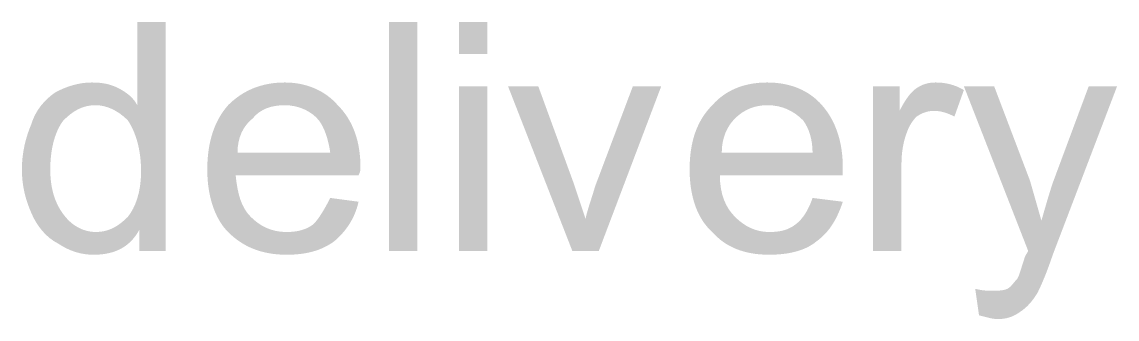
# Paper-space layout 'Layout1' of a CAD drawing. Header units: millimetres. Extents: x 25 to 207, y 70 to 253.
# Drawn here: x 116.11 to 125.7, y 138.89 to 141.49 of the extents above; entities that cross this region are included whole.
import ezdxf

# ---------------------------------------------------------------- set-up
doc = ezdxf.new("R2010")
doc.units = ezdxf.units.MM
doc.header["$MEASUREMENT"] = 0
doc.layers.get('0').update_dxf_attribs({"linetype": 'CONTINUOUS'})

psp = doc.layouts.get("Layout1")

# ---------------------------------------------------------------- hatches: boundary and pattern name
at = {"true_color": 0x000007}
h = psp.add_hatch(color=0, dxfattribs=at)
edge = h.paths.add_edge_path()
edge.add_line((117.1394, 139.4848), (117.1394, 139.6669))
edge.add_spline(control_points=[(117.1394, 139.6669), (117.0567, 139.5179), (116.9243, 139.4517), (116.7422, 139.4517), (116.7422, 139.4517), (116.6263, 139.4517), (116.527, 139.4848), (116.4277, 139.551), (116.4277, 139.551), (116.3284, 139.6007), (116.2456, 139.7), (116.196, 139.8159), (116.196, 139.8159), (116.1463, 139.9317), (116.1132, 140.0476), (116.1132, 140.1966), (116.1132, 140.1966), (116.1132, 140.3455), (116.1463, 140.478), (116.196, 140.5938), (116.196, 140.5938), (116.2291, 140.7097), (116.3118, 140.809), (116.4111, 140.8752), (116.4111, 140.8752), (116.5105, 140.9249), (116.6098, 140.958), (116.7256, 140.958), (116.7256, 140.958), (116.825, 140.958), (116.8912, 140.9414), (116.9574, 140.9083), (116.9574, 140.9083), (117.0236, 140.8752), (117.0898, 140.8255), (117.1229, 140.7593)], knot_values=[0, 0, 0, 0, 0.027778, 0.027778, 0.027778, 0.027778, 0.055556, 0.055556, 0.055556, 0.055556, 0.083333, 0.083333, 0.083333, 0.083333, 0.111111, 0.111111, 0.111111, 0.111111, 0.138889, 0.138889, 0.138889, 0.138889, 0.166667, 0.166667, 0.166667, 0.166667, 0.194444, 0.194444, 0.194444, 0.194444, 0.222222, 0.222222, 0.222222, 0.222222, 1, 1, 1, 1], degree=3, periodic=0)
edge.add_line((117.1229, 140.7593), (117.1229, 141.4876))
edge.add_line((117.1229, 141.4876), (117.3712, 141.4876))
edge.add_line((117.3712, 141.4876), (117.3712, 139.4848))
edge.add_line((117.3712, 139.4848), (117.1394, 139.4848))
edge = h.paths.add_edge_path()
edge.add_spline(control_points=[(116.3615, 140.1966), (116.3615, 140.0145), (116.4111, 139.8821), (116.4939, 139.7828), (116.4939, 139.7828), (116.5601, 139.7), (116.6594, 139.6503), (116.7587, 139.6503), (116.7587, 139.6503), (116.8746, 139.6503), (116.9574, 139.7), (117.0401, 139.7828), (117.0401, 139.7828), (117.1063, 139.8655), (117.156, 139.9979), (117.156, 140.18), (117.156, 140.18), (117.156, 140.3786), (117.1063, 140.5276), (117.0401, 140.6269), (117.0401, 140.6269), (116.9574, 140.7097), (116.8581, 140.7593), (116.7587, 140.7593), (116.7587, 140.7593), (116.6429, 140.7593), (116.5601, 140.7097), (116.4774, 140.6269), (116.4774, 140.6269), (116.4111, 140.5442), (116.3615, 140.3952), (116.3615, 140.1966)], knot_values=[0, 0, 0, 0, 0.03125, 0.03125, 0.03125, 0.03125, 0.0625, 0.0625, 0.0625, 0.0625, 0.09375, 0.09375, 0.09375, 0.09375, 0.125, 0.125, 0.125, 0.125, 0.15625, 0.15625, 0.15625, 0.15625, 0.1875, 0.1875, 0.1875, 0.1875, 0.21875, 0.21875, 0.21875, 0.21875, 1, 1, 1, 1], degree=3, periodic=0)
edge = h.paths.add_edge_path()
edge.add_line((118.8112, 139.9483), (119.0595, 139.9152))
edge.add_spline(control_points=[(119.0595, 139.9152), (119.0264, 139.7662), (118.9436, 139.6503), (118.8443, 139.5676), (118.8443, 139.5676), (118.7284, 139.4848), (118.596, 139.4517), (118.4305, 139.4517), (118.4305, 139.4517), (118.2153, 139.4517), (118.0498, 139.5179), (117.9174, 139.6503), (117.9174, 139.6503), (117.8015, 139.7662), (117.7353, 139.9648), (117.7353, 140.1966), (117.7353, 140.1966), (117.7353, 140.4448), (117.8015, 140.6269), (117.9174, 140.7593), (117.9174, 140.7593), (118.0498, 140.8918), (118.2153, 140.958), (118.414, 140.958), (118.414, 140.958), (118.596, 140.958), (118.7616, 140.8918), (118.8774, 140.7593), (118.8774, 140.7593), (119.0098, 140.6269), (119.076, 140.4448), (119.076, 140.2131), (119.076, 140.2131), (119.076, 140.1966), (119.076, 140.18), (119.0595, 140.1469)], knot_values=[0, 0, 0, 0, 0.027778, 0.027778, 0.027778, 0.027778, 0.055556, 0.055556, 0.055556, 0.055556, 0.083333, 0.083333, 0.083333, 0.083333, 0.111111, 0.111111, 0.111111, 0.111111, 0.138889, 0.138889, 0.138889, 0.138889, 0.166667, 0.166667, 0.166667, 0.166667, 0.194444, 0.194444, 0.194444, 0.194444, 0.222222, 0.222222, 0.222222, 0.222222, 1, 1, 1, 1], degree=3, periodic=0)
edge.add_line((119.0595, 140.1469), (117.9836, 140.1469))
edge.add_spline(control_points=[(117.9836, 140.1469), (118.0002, 139.9814), (118.0333, 139.8655), (118.116, 139.7828), (118.116, 139.7828), (118.1988, 139.7), (118.2981, 139.6503), (118.4305, 139.6503), (118.4305, 139.6503), (118.5133, 139.6503), (118.596, 139.6669), (118.6622, 139.7166), (118.6622, 139.7166), (118.7119, 139.7662), (118.7616, 139.849), (118.8112, 139.9483)], knot_values=[0, 0, 0, 0, 0.0625, 0.0625, 0.0625, 0.0625, 0.125, 0.125, 0.125, 0.125, 0.1875, 0.1875, 0.1875, 0.1875, 1, 1, 1, 1], degree=3, periodic=0)
edge = h.paths.add_edge_path()
edge.add_line((118.0002, 140.3455), (118.8112, 140.3455))
edge.add_spline(control_points=[(118.8112, 140.3455), (118.7947, 140.4614), (118.7616, 140.5607), (118.7119, 140.6269), (118.7119, 140.6269), (118.6457, 140.7097), (118.5298, 140.7593), (118.414, 140.7593), (118.414, 140.7593), (118.2981, 140.7593), (118.1988, 140.7262), (118.1326, 140.6435), (118.1326, 140.6435), (118.0498, 140.5773), (118.0002, 140.478), (118.0002, 140.3455)], knot_values=[0, 0, 0, 0, 0.0625, 0.0625, 0.0625, 0.0625, 0.125, 0.125, 0.125, 0.125, 0.1875, 0.1875, 0.1875, 0.1875, 1, 1, 1, 1], degree=3, periodic=0)
h.paths.add_polyline_path([(119.3243, 139.4848), (119.3243, 141.4876), (119.5726, 141.4876), (119.5726, 139.4848)])
h.paths.add_polyline_path([(119.9368, 141.2062), (119.9368, 141.4876), (120.185, 141.4876), (120.185, 141.2062)])
h.paths.add_polyline_path([(119.9368, 139.4848), (119.9368, 140.9249), (120.185, 140.9249), (120.185, 139.4848)])
edge = h.paths.add_edge_path()
edge.add_line((120.9299, 139.4848), (120.3671, 140.9249))
edge.add_line((120.3671, 140.9249), (120.6319, 140.9249))
edge.add_line((120.6319, 140.9249), (120.9464, 140.0641))
edge.add_spline(control_points=[(120.9464, 140.0641), (120.9795, 139.9648), (121.0126, 139.8655), (121.0457, 139.7662), (121.0457, 139.7662), (121.0623, 139.849), (121.0954, 139.9317), (121.1285, 140.0476)], knot_values=[0, 0, 0, 0, 0.125, 0.125, 0.125, 0.125, 1, 1, 1, 1], degree=3, periodic=0)
edge.add_line((121.1285, 140.0476), (121.4595, 140.9249))
edge.add_line((121.4595, 140.9249), (121.7078, 140.9249))
edge.add_line((121.7078, 140.9249), (121.1616, 139.4848))
edge.add_line((121.1616, 139.4848), (120.9299, 139.4848))
edge = h.paths.add_edge_path()
edge.add_line((123.032, 139.9483), (123.2968, 139.9152))
edge.add_spline(control_points=[(123.2968, 139.9152), (123.2472, 139.7662), (123.181, 139.6503), (123.0651, 139.5676), (123.0651, 139.5676), (122.9658, 139.4848), (122.8168, 139.4517), (122.6513, 139.4517), (122.6513, 139.4517), (122.4361, 139.4517), (122.2706, 139.5179), (122.1547, 139.6503), (122.1547, 139.6503), (122.0223, 139.7662), (121.9561, 139.9648), (121.9561, 140.1966), (121.9561, 140.1966), (121.9561, 140.4448), (122.0223, 140.6269), (122.1547, 140.7593), (122.1547, 140.7593), (122.2706, 140.8918), (122.4361, 140.958), (122.6348, 140.958), (122.6348, 140.958), (122.8334, 140.958), (122.9989, 140.8918), (123.1148, 140.7593), (123.1148, 140.7593), (123.2306, 140.6269), (123.2968, 140.4448), (123.2968, 140.2131), (123.2968, 140.2131), (123.2968, 140.1966), (123.2968, 140.18), (123.2968, 140.1469)], knot_values=[0, 0, 0, 0, 0.027778, 0.027778, 0.027778, 0.027778, 0.055556, 0.055556, 0.055556, 0.055556, 0.083333, 0.083333, 0.083333, 0.083333, 0.111111, 0.111111, 0.111111, 0.111111, 0.138889, 0.138889, 0.138889, 0.138889, 0.166667, 0.166667, 0.166667, 0.166667, 0.194444, 0.194444, 0.194444, 0.194444, 0.222222, 0.222222, 0.222222, 0.222222, 1, 1, 1, 1], degree=3, periodic=0)
edge.add_line((123.2968, 140.1469), (122.2209, 140.1469))
edge.add_spline(control_points=[(122.2209, 140.1469), (122.2209, 139.9814), (122.2706, 139.8655), (122.3534, 139.7828), (122.3534, 139.7828), (122.4361, 139.7), (122.5354, 139.6503), (122.6513, 139.6503), (122.6513, 139.6503), (122.7506, 139.6503), (122.8168, 139.6669), (122.883, 139.7166), (122.883, 139.7166), (122.9492, 139.7662), (122.9989, 139.849), (123.032, 139.9483)], knot_values=[0, 0, 0, 0, 0.0625, 0.0625, 0.0625, 0.0625, 0.125, 0.125, 0.125, 0.125, 0.1875, 0.1875, 0.1875, 0.1875, 1, 1, 1, 1], degree=3, periodic=0)
edge = h.paths.add_edge_path()
edge.add_line((122.2375, 140.3455), (123.032, 140.3455))
edge.add_spline(control_points=[(123.032, 140.3455), (123.032, 140.4614), (122.9989, 140.5607), (122.9492, 140.6269), (122.9492, 140.6269), (122.8665, 140.7097), (122.7672, 140.7593), (122.6348, 140.7593), (122.6348, 140.7593), (122.5354, 140.7593), (122.4361, 140.7262), (122.3534, 140.6435), (122.3534, 140.6435), (122.2872, 140.5773), (122.2375, 140.478), (122.2375, 140.3455)], knot_values=[0, 0, 0, 0, 0.0625, 0.0625, 0.0625, 0.0625, 0.125, 0.125, 0.125, 0.125, 0.1875, 0.1875, 0.1875, 0.1875, 1, 1, 1, 1], degree=3, periodic=0)
edge = h.paths.add_edge_path()
edge.add_line((123.5617, 139.4848), (123.5617, 140.9249))
edge.add_line((123.5617, 140.9249), (123.7934, 140.9249))
edge.add_line((123.7934, 140.9249), (123.7934, 140.7097))
edge.add_spline(control_points=[(123.7934, 140.7097), (123.8431, 140.809), (123.8927, 140.8752), (123.9424, 140.9083), (123.9424, 140.9083), (123.992, 140.9414), (124.0417, 140.958), (124.1079, 140.958), (124.1079, 140.958), (124.1907, 140.958), (124.2734, 140.9414), (124.3562, 140.8918)], knot_values=[0, 0, 0, 0, 0.083333, 0.083333, 0.083333, 0.083333, 0.166667, 0.166667, 0.166667, 0.166667, 1, 1, 1, 1], degree=3, periodic=0)
edge.add_line((124.3562, 140.8918), (124.2734, 140.66))
edge.add_spline(control_points=[(124.2734, 140.66), (124.2072, 140.6931), (124.1575, 140.7097), (124.0913, 140.7097), (124.0913, 140.7097), (124.0417, 140.7097), (123.992, 140.6931), (123.9424, 140.66), (123.9424, 140.66), (123.9093, 140.6269), (123.8762, 140.5773), (123.8596, 140.5276), (123.8596, 140.5276), (123.8265, 140.4448), (123.81, 140.3455), (123.81, 140.2462)], knot_values=[0, 0, 0, 0, 0.0625, 0.0625, 0.0625, 0.0625, 0.125, 0.125, 0.125, 0.125, 0.1875, 0.1875, 0.1875, 0.1875, 1, 1, 1, 1], degree=3, periodic=0)
edge.add_line((123.81, 140.2462), (123.81, 139.4848))
edge.add_line((123.81, 139.4848), (123.5617, 139.4848))
edge = h.paths.add_edge_path()
edge.add_line((124.4886, 138.922), (124.4555, 139.1538))
edge.add_spline(control_points=[(124.4555, 139.1538), (124.5217, 139.1372), (124.5548, 139.1372), (124.6045, 139.1372), (124.6045, 139.1372), (124.6541, 139.1372), (124.7038, 139.1372), (124.7369, 139.1538), (124.7369, 139.1538), (124.77, 139.1703), (124.7865, 139.2034), (124.8196, 139.2365), (124.8196, 139.2365), (124.8362, 139.2531), (124.8527, 139.3193), (124.8858, 139.4186), (124.8858, 139.4186), (124.8858, 139.4352), (124.9024, 139.4517), (124.9189, 139.4848)], knot_values=[0, 0, 0, 0, 0.05, 0.05, 0.05, 0.05, 0.1, 0.1, 0.1, 0.1, 0.15, 0.15, 0.15, 0.15, 0.2, 0.2, 0.2, 0.2, 1, 1, 1, 1], degree=3, periodic=0)
edge.add_line((124.9189, 139.4848), (124.3562, 140.9249))
edge.add_line((124.3562, 140.9249), (124.621, 140.9249))
edge.add_line((124.621, 140.9249), (124.9355, 140.0973))
edge.add_spline(control_points=[(124.9355, 140.0973), (124.9686, 139.9814), (125.0017, 139.8655), (125.0348, 139.7497), (125.0348, 139.7497), (125.0679, 139.8655), (125.101, 139.9814), (125.1341, 140.0807)], knot_values=[0, 0, 0, 0, 0.125, 0.125, 0.125, 0.125, 1, 1, 1, 1], degree=3, periodic=0)
edge.add_line((125.1341, 140.0807), (125.4486, 140.9249))
edge.add_line((125.4486, 140.9249), (125.6969, 140.9249))
edge.add_line((125.6969, 140.9249), (125.1341, 139.4517))
edge.add_spline(control_points=[(125.1341, 139.4517), (125.0845, 139.3027), (125.0348, 139.1869), (125.0017, 139.1207), (125.0017, 139.1207), (124.952, 139.0379), (124.9024, 138.9883), (124.8527, 138.9552), (124.8527, 138.9552), (124.7865, 138.9055), (124.7203, 138.8889), (124.6541, 138.8889), (124.6541, 138.8889), (124.6045, 138.8889), (124.5548, 138.9055), (124.4886, 138.922)], knot_values=[0, 0, 0, 0, 0.0625, 0.0625, 0.0625, 0.0625, 0.125, 0.125, 0.125, 0.125, 0.1875, 0.1875, 0.1875, 0.1875, 1, 1, 1, 1], degree=3, periodic=0)

doc.saveas('drawing.dxf')
